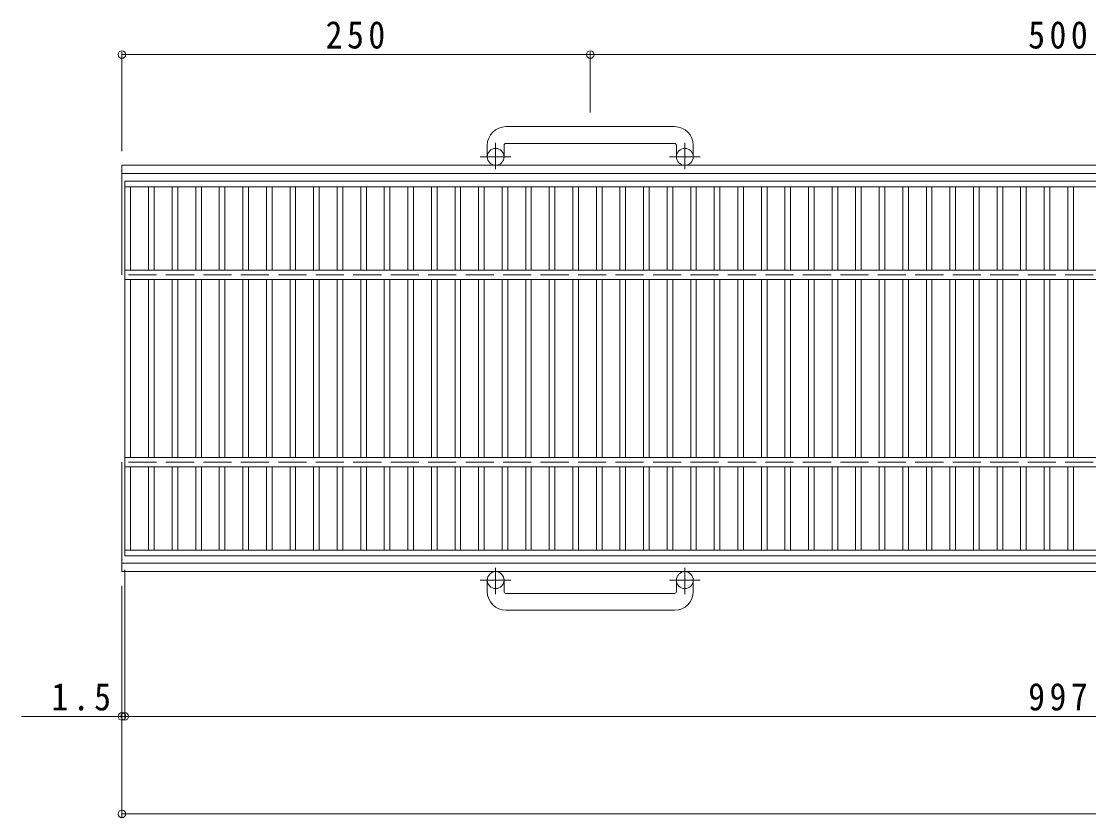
# Model space of a CAD drawing. Units: millimetres, scale not verified. Extents: x -860 to 865, y -687 to 511.
# Drawn here: x -860 to -290, y -67 to 358 of the extents above; entities that cross this region are included whole.
import ezdxf

# ---------------------------------------------------------------- set-up
doc = ezdxf.new("R2010")
doc.units = ezdxf.units.MM
doc.header["$LTSCALE"] = 5
doc.header["$PDMODE"] = 32
doc.header["$PDSIZE"] = 4
doc.linetypes.add('CHAIN1', pattern=[8, 5, -1, 1, -1])
doc.linetypes.add('DASHED3', pattern=[4, 3, -1])
for name, color, linetype, lineweight in [('A-1_ピット', 2, 'Continuous', 9), ('A-2_蓋', 3, 'Continuous', 9), ('A-4_寸法', 7, 'Continuous', 9)]:
    doc.layers.add(name, color=color, linetype=linetype, lineweight=lineweight)
doc.styles.add('ＭＳ ゴシック', font='')
doc.styles.get('ＭＳ ゴシック').set_extended_font_data('MS Gothic')

msp = doc.modelspace()

# ---------------------------------------------------------------- linework, layer by layer
at = {"layer": 'A-1_ピット'}
for p, q in [((-511.473, 301.464), (-601.473, 301.464)), ((-611.473, 291.464), (-611.473, 285.365)), ((-602.473, 291.464), (-602.473, 285.365)), ((-601.473, 292.464), (-511.473, 292.464)), ((-510.473, 291.464), (-510.473, 285.365)), ((-501.473, 291.464), (-501.473, 285.365)), ((-806.473, 222.365), (-806.473, 280.864)), ((292.027, 280.864), (-806.473, 280.864)), ((-806.473, 276.365), (292.027, 276.365)), ((-806.473, 63.865), (-806.473, 122.364)), ((292.027, 68.365), (-806.473, 68.365)), ((292.027, 63.865), (-806.473, 63.865)), ((-611.473, 53.265), (-611.473, 59.365)), ((-602.473, 53.265), (-602.473, 59.365)), ((-510.473, 53.265), (-510.473, 59.365)), ((-501.473, 53.265), (-501.473, 59.365)), ((-601.473, 52.265), (-511.473, 52.265)), ((-511.473, 43.265), (-601.473, 43.265))]:
    msp.add_line(p, q, dxfattribs=at)
at = {"layer": 'A-1_ピット', "linetype": 'CHAIN1'}
for p, q in [((-606.973, 278.757), (-606.973, 292.855)), ((-505.973, 278.757), (-505.973, 292.855)), ((-598.811, 285.365), (-615.217, 285.365)), ((-497.81, 285.365), (-514.217, 285.365)), ((-606.973, 65.972), (-606.973, 51.875)), ((-505.973, 65.972), (-505.973, 51.875)), ((-598.811, 59.365), (-615.217, 59.365)), ((-497.81, 59.365), (-514.217, 59.365))]:
    msp.add_line(p, q, dxfattribs=at)
at = {"layer": 'A-1_ピット', "linetype": 'DASHED3'}
for p, q in [((292.027, 222.365), (-806.473, 222.365)), ((292.027, 122.364), (-806.473, 122.364))]:
    msp.add_line(p, q, dxfattribs=at)
at = {"layer": 'A-1_ピット'}
for centre in [(-606.973, 285.365), (-505.974, 285.365), (-606.973, 59.365), (-505.974, 59.365)]:
    msp.add_circle(centre, 4.5, dxfattribs=at)
for centre, radius, start, end in [((-601.473, 291.464), 10, 90, 180), ((-511.473, 291.464), 10, 0, 90), ((-601.473, 291.464), 1, 90, 180), ((-511.473, 291.464), 1, 0, 90), ((-601.473, 53.265), 10, 180, 270), ((-601.473, 53.265), 1, 180, 270), ((-511.473, 53.265), 10, 270, 0), ((-511.473, 53.265), 1, 270, 0)]:
    msp.add_arc(centre, radius, start, end, dxfattribs=at)
at = {"layer": 'A-2_蓋'}
for p, q in [((-804.973, 72.365), (-804.973, 272.365)), ((-804.973, 269.365), (192.027, 269.365)), ((-801.973, 269.364), (-801.973, 224.864)), ((-792.213, 224.864), (-792.213, 269.364)), ((-789.213, 224.864), (-789.213, 269.364)), ((-779.633, 224.864), (-779.633, 269.364)), ((-776.633, 224.864), (-776.633, 269.364)), ((-767.053, 224.864), (-767.053, 269.364)), ((-764.053, 224.864), (-764.053, 269.364)), ((-754.473, 224.864), (-754.473, 269.364)), ((-751.473, 224.864), (-751.473, 269.364)), ((-741.893, 224.864), (-741.893, 269.364)), ((-738.893, 224.864), (-738.893, 269.364)), ((-729.313, 224.864), (-729.313, 269.364)), ((-726.313, 224.864), (-726.313, 269.364)), ((-716.733, 224.864), (-716.733, 269.364)), ((-713.733, 224.864), (-713.733, 269.364)), ((-704.153, 224.864), (-704.153, 269.364)), ((-701.153, 224.864), (-701.153, 269.364)), ((-691.573, 224.864), (-691.573, 269.364)), ((-688.573, 224.864), (-688.573, 269.364)), ((-678.993, 224.864), (-678.993, 269.364)), ((-675.993, 224.864), (-675.993, 269.364)), ((-666.413, 224.864), (-666.413, 269.364)), ((-663.413, 224.864), (-663.413, 269.364)), ((-653.833, 224.864), (-653.833, 269.364)), ((-650.833, 224.864), (-650.833, 269.364)), ((-641.253, 224.864), (-641.253, 269.364)), ((-638.252, 224.864), (-638.252, 269.364)), ((-628.673, 224.864), (-628.673, 269.364)), ((-625.673, 224.864), (-625.673, 269.364)), ((-616.093, 224.864), (-616.093, 269.364)), ((-613.093, 224.864), (-613.093, 269.364)), ((-603.513, 224.864), (-603.513, 269.364)), ((-600.513, 224.864), (-600.513, 269.364)), ((-590.933, 224.864), (-590.933, 269.364)), ((-587.933, 224.864), (-587.933, 269.364)), ((-578.353, 224.864), (-578.353, 269.364)), ((-575.353, 224.864), (-575.353, 269.364)), ((-565.773, 224.864), (-565.773, 269.364)), ((-562.773, 224.864), (-562.773, 269.364)), ((-553.192, 224.864), (-553.192, 269.364)), ((-550.193, 224.864), (-550.193, 269.364)), ((-540.613, 224.864), (-540.613, 269.364)), ((-537.613, 224.864), (-537.613, 269.364)), ((-528.033, 224.864), (-528.033, 269.364)), ((-525.033, 224.864), (-525.033, 269.364)), ((-515.453, 224.864), (-515.453, 269.364)), ((-512.453, 224.864), (-512.453, 269.364)), ((-502.873, 224.864), (-502.873, 269.364)), ((-499.873, 224.864), (-499.873, 269.364)), ((-490.293, 224.864), (-490.293, 269.364)), ((-487.293, 224.864), (-487.293, 269.364)), ((-477.713, 224.864), (-477.713, 269.364)), ((-474.713, 224.864), (-474.713, 269.364)), ((-465.133, 224.864), (-465.133, 269.364)), ((-462.133, 224.864), (-462.133, 269.364)), ((-452.553, 224.864), (-452.553, 269.364)), ((-449.553, 224.864), (-449.553, 269.364)), ((-439.973, 224.864), (-439.973, 269.364)), ((-436.972, 224.864), (-436.972, 269.364)), ((-427.393, 224.864), (-427.393, 269.364)), ((-424.392, 224.864), (-424.392, 269.364)), ((-414.813, 224.864), (-414.813, 269.364)), ((-411.812, 224.864), (-411.812, 269.364)), ((-402.232, 224.864), (-402.232, 269.364)), ((-399.233, 224.864), (-399.233, 269.364)), ((-389.653, 224.864), (-389.653, 269.364)), ((-386.652, 224.864), (-386.652, 269.364)), ((-377.073, 224.864), (-377.073, 269.364)), ((-374.073, 224.864), (-374.073, 269.364)), ((-364.493, 224.864), (-364.493, 269.364)), ((-361.493, 224.864), (-361.493, 269.364)), ((-351.913, 224.864), (-351.913, 269.364)), ((-348.913, 224.864), (-348.913, 269.364)), ((-339.332, 224.864), (-339.332, 269.364)), ((-336.333, 224.864), (-336.333, 269.364)), ((-326.752, 224.864), (-326.752, 269.364)), ((-323.752, 224.864), (-323.752, 269.364)), ((-314.172, 224.864), (-314.172, 269.364)), ((-311.172, 224.864), (-311.172, 269.364)), ((-301.593, 224.864), (-301.593, 269.364)), ((-298.592, 224.864), (-298.592, 269.364)), ((-804.973, 224.864), (192.027, 224.864)), ((-804.973, 219.864), (192.027, 219.864)), ((-801.973, 219.864), (-801.973, 124.865)), ((-792.213, 124.865), (-792.213, 219.864)), ((-789.213, 124.865), (-789.213, 219.864)), ((-779.633, 124.865), (-779.633, 219.864)), ((-776.633, 124.865), (-776.633, 219.864)), ((-767.053, 124.865), (-767.053, 219.864)), ((-764.053, 124.865), (-764.053, 219.864)), ((-754.473, 124.865), (-754.473, 219.864)), ((-751.473, 124.865), (-751.473, 219.864)), ((-741.893, 124.865), (-741.893, 219.864)), ((-738.893, 124.865), (-738.893, 219.864)), ((-729.313, 124.865), (-729.313, 219.864)), ((-726.313, 124.865), (-726.313, 219.864)), ((-716.733, 124.865), (-716.733, 219.864)), ((-713.733, 124.865), (-713.733, 219.864)), ((-704.153, 124.865), (-704.153, 219.864)), ((-701.153, 124.865), (-701.153, 219.864)), ((-691.573, 124.865), (-691.573, 219.864)), ((-688.573, 124.865), (-688.573, 219.864)), ((-678.993, 124.865), (-678.993, 219.864)), ((-675.993, 124.865), (-675.993, 219.864)), ((-666.413, 124.865), (-666.413, 219.864)), ((-663.413, 124.865), (-663.413, 219.864)), ((-653.833, 124.865), (-653.833, 219.864)), ((-650.833, 124.865), (-650.833, 219.864)), ((-641.253, 124.865), (-641.253, 219.864)), ((-638.252, 124.865), (-638.252, 219.864)), ((-628.673, 124.865), (-628.673, 219.864)), ((-625.673, 124.865), (-625.673, 219.864)), ((-616.093, 124.865), (-616.093, 219.864)), ((-613.093, 124.865), (-613.093, 219.864)), ((-603.513, 124.865), (-603.513, 219.864)), ((-600.513, 124.865), (-600.513, 219.864)), ((-590.933, 124.865), (-590.933, 219.864)), ((-587.933, 124.865), (-587.933, 219.864)), ((-578.353, 124.865), (-578.353, 219.864)), ((-575.353, 124.865), (-575.353, 219.864)), ((-565.773, 124.865), (-565.773, 219.864)), ((-562.773, 124.865), (-562.773, 219.864)), ((-553.192, 124.865), (-553.192, 219.864)), ((-550.193, 124.865), (-550.193, 219.864)), ((-540.613, 124.865), (-540.613, 219.864)), ((-537.613, 124.865), (-537.613, 219.864)), ((-528.033, 124.865), (-528.033, 219.864)), ((-525.033, 124.865), (-525.033, 219.864)), ((-515.453, 124.865), (-515.453, 219.864)), ((-512.453, 124.865), (-512.453, 219.864)), ((-502.873, 124.865), (-502.873, 219.864)), ((-499.873, 124.865), (-499.873, 219.864)), ((-490.293, 124.865), (-490.293, 219.864)), ((-487.293, 124.865), (-487.293, 219.864)), ((-477.713, 124.865), (-477.713, 219.864)), ((-474.713, 124.865), (-474.713, 219.864)), ((-465.133, 124.865), (-465.133, 219.864)), ((-462.133, 124.865), (-462.133, 219.864)), ((-452.553, 124.865), (-452.553, 219.864)), ((-449.553, 124.865), (-449.553, 219.864)), ((-439.973, 124.865), (-439.973, 219.864)), ((-436.972, 124.865), (-436.972, 219.864)), ((-427.393, 124.865), (-427.393, 219.864)), ((-424.392, 124.865), (-424.392, 219.864)), ((-414.813, 124.865), (-414.813, 219.864)), ((-411.812, 124.865), (-411.812, 219.864)), ((-402.232, 124.865), (-402.232, 219.864)), ((-399.233, 124.865), (-399.233, 219.864)), ((-389.653, 124.865), (-389.653, 219.864)), ((-386.652, 124.865), (-386.652, 219.864)), ((-377.073, 124.865), (-377.073, 219.864)), ((-374.073, 124.865), (-374.073, 219.864)), ((-364.493, 124.865), (-364.493, 219.864)), ((-361.493, 124.865), (-361.493, 219.864)), ((-351.913, 124.865), (-351.913, 219.864)), ((-348.913, 124.865), (-348.913, 219.864)), ((-339.332, 124.865), (-339.332, 219.864)), ((-336.333, 124.865), (-336.333, 219.864)), ((-326.752, 124.865), (-326.752, 219.864)), ((-323.752, 124.865), (-323.752, 219.864)), ((-314.172, 124.865), (-314.172, 219.864)), ((-311.172, 124.865), (-311.172, 219.864)), ((-301.593, 124.865), (-301.593, 219.864)), ((-298.592, 124.865), (-298.592, 219.864)), ((-804.973, 124.865), (192.027, 124.865)), ((-804.973, 119.865), (192.027, 119.865)), ((-801.973, 75.365), (-801.973, 119.865)), ((-792.213, 119.865), (-792.213, 75.365)), ((-789.213, 119.865), (-789.213, 75.365)), ((-779.633, 119.865), (-779.633, 75.365)), ((-776.633, 119.865), (-776.633, 75.365)), ((-767.053, 119.865), (-767.053, 75.365)), ((-764.053, 119.865), (-764.053, 75.365)), ((-754.473, 119.865), (-754.473, 75.365)), ((-751.473, 119.865), (-751.473, 75.365)), ((-741.893, 119.865), (-741.893, 75.365)), ((-738.893, 119.865), (-738.893, 75.365)), ((-729.313, 119.865), (-729.313, 75.365)), ((-726.313, 119.865), (-726.313, 75.365)), ((-716.733, 119.865), (-716.733, 75.365)), ((-713.733, 119.865), (-713.733, 75.365)), ((-704.153, 119.865), (-704.153, 75.365)), ((-701.153, 119.865), (-701.153, 75.365)), ((-691.573, 119.865), (-691.573, 75.365)), ((-688.573, 119.865), (-688.573, 75.365)), ((-678.993, 119.865), (-678.993, 75.365)), ((-675.993, 119.865), (-675.993, 75.365)), ((-666.413, 119.865), (-666.413, 75.365)), ((-663.413, 119.865), (-663.413, 75.365)), ((-653.833, 119.865), (-653.833, 75.365)), ((-650.833, 119.865), (-650.833, 75.365)), ((-641.253, 119.865), (-641.253, 75.365)), ((-638.252, 119.865), (-638.252, 75.365)), ((-628.673, 119.865), (-628.673, 75.365)), ((-625.673, 119.865), (-625.673, 75.365)), ((-616.093, 119.865), (-616.093, 75.365)), ((-613.093, 119.865), (-613.093, 75.365)), ((-603.513, 119.865), (-603.513, 75.365)), ((-600.513, 119.865), (-600.513, 75.365)), ((-590.933, 119.865), (-590.933, 75.365)), ((-587.933, 119.865), (-587.933, 75.365)), ((-578.353, 119.865), (-578.353, 75.365)), ((-575.353, 119.865), (-575.353, 75.365)), ((-565.773, 119.865), (-565.773, 75.365)), ((-562.773, 119.865), (-562.773, 75.365)), ((-553.192, 119.865), (-553.192, 75.365)), ((-550.193, 119.865), (-550.193, 75.365)), ((-540.613, 119.865), (-540.613, 75.365)), ((-537.613, 119.865), (-537.613, 75.365)), ((-528.033, 119.865), (-528.033, 75.365)), ((-525.033, 119.865), (-525.033, 75.365)), ((-515.453, 119.865), (-515.453, 75.365)), ((-512.453, 119.865), (-512.453, 75.365)), ((-502.873, 119.865), (-502.873, 75.365)), ((-499.873, 119.865), (-499.873, 75.365)), ((-490.293, 119.865), (-490.293, 75.365)), ((-487.293, 119.865), (-487.293, 75.365)), ((-477.713, 119.865), (-477.713, 75.365)), ((-474.713, 119.865), (-474.713, 75.365)), ((-465.133, 119.865), (-465.133, 75.365)), ((-462.133, 119.865), (-462.133, 75.365)), ((-452.553, 119.865), (-452.553, 75.365)), ((-449.553, 119.865), (-449.553, 75.365)), ((-439.973, 119.865), (-439.973, 75.365)), ((-436.972, 119.865), (-436.972, 75.365)), ((-427.393, 119.865), (-427.393, 75.365)), ((-424.392, 119.865), (-424.392, 75.365)), ((-414.813, 119.865), (-414.813, 75.365)), ((-411.812, 119.865), (-411.812, 75.365)), ((-402.232, 119.865), (-402.232, 75.365)), ((-399.233, 119.865), (-399.233, 75.365)), ((-389.653, 119.865), (-389.653, 75.365)), ((-386.652, 119.865), (-386.652, 75.365)), ((-377.073, 119.865), (-377.073, 75.365)), ((-374.073, 119.865), (-374.073, 75.365)), ((-364.493, 119.865), (-364.493, 75.365)), ((-361.493, 119.865), (-361.493, 75.365)), ((-351.913, 119.865), (-351.913, 75.365)), ((-348.913, 119.865), (-348.913, 75.365)), ((-339.332, 119.865), (-339.332, 75.365)), ((-336.333, 119.865), (-336.333, 75.365)), ((-326.752, 119.865), (-326.752, 75.365)), ((-323.752, 119.865), (-323.752, 75.365)), ((-314.172, 119.865), (-314.172, 75.365)), ((-311.172, 119.865), (-311.172, 75.365)), ((-301.593, 119.865), (-301.593, 75.365)), ((-298.592, 119.865), (-298.592, 75.365)), ((192.027, 75.365), (-804.973, 75.365)), ((192.027, 72.365), (-804.973, 72.365))]:
    msp.add_line(p, q, dxfattribs=at)
msp.add_lwpolyline([(-804.973, 272.365), (192.027, 272.365), (192.027, 72.365)], dxfattribs=at)
at = {"layer": 'A-4_寸法'}
for p, q in [((-806.473, 288.365), (-806.473, 341.432)), ((-806.473, 339.932), (-563.473, 339.932)), ((-563.473, 339.932), (-63.473, 339.932)), ((-556.473, 308.964), (-556.473, 341.432)), ((-804.973, 64.865), (-804.973, -14.934)), ((-806.473, 56.365), (-806.473, -66.973)), ((-860.148, -13.434), (292.027, -13.434)), ((-806.473, -65.473), (292.027, -65.473))]:
    msp.add_line(p, q, dxfattribs=at)
for p in [(-806.473, 339.932), (-556.473, 339.932), (-806.473, -13.434), (-804.973, -13.434), (-806.473, -65.473)]:
    msp.add_point(p, dxfattribs=at)

# ---------------------------------------------------------------- texts
at = {"layer": 'A-4_寸法', "color": 2, "char_height": 14.66, "attachment_point": 7, "style": 'ＭＳ ゴシック'}
for s, insert in [('\\T1.27;\\W0.9;250', (-697.723, 342.932)), ('\\T1.27;\\W0.9;500', (-322.723, 342.932)), ('\\T1.27;\\W0.9;1.5', (-844.104, -10.434)), ('\\T1.27;\\W0.9;997', (-322.723, -10.434))]:
    msp.add_mtext(s, dxfattribs=dict(at, insert=insert))

doc.saveas('drawing.dxf')
